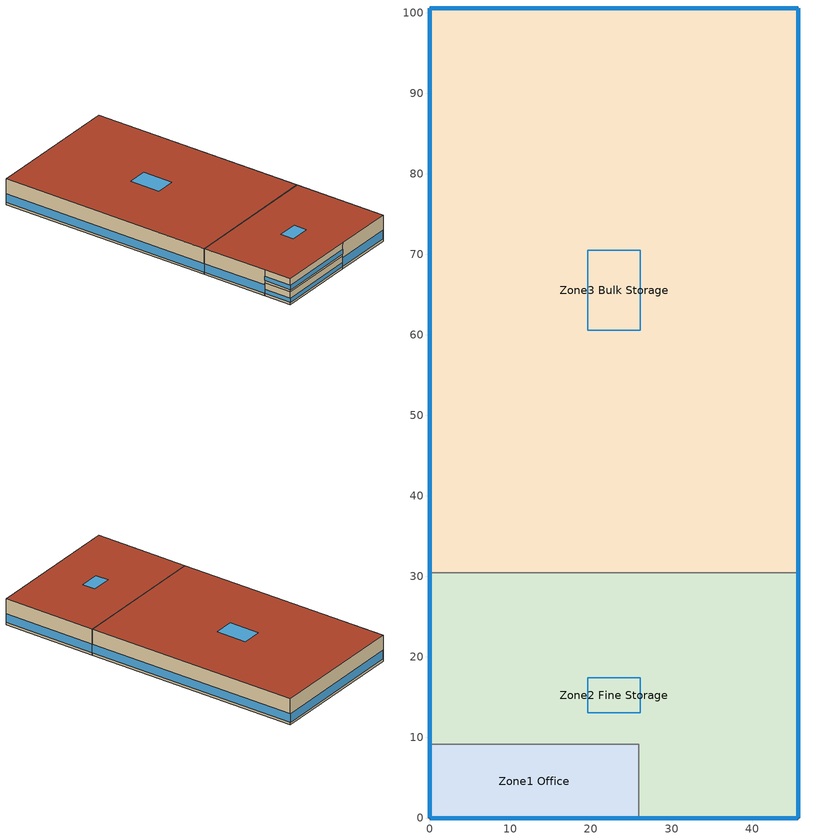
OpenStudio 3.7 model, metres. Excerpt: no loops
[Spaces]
Zone3 Bulk Storage
 floor foundation (BTAP-Grnd-Floor-Mass:U-0.757_std): 45.72,100.58 45.72,30.48 0,30.48 0,100.58 z0
 wall outside: 45.72,30.48 45.72,100.58 0,100.58 0,30.48 z0:8.53
 wall to Zone2 Fine Storage: 0,30.48 45.72,30.48 z0:8.53
 window (BTAP-Ext-FixedWindow:U=0.190 SHGC=0.600): 0,100.55 0,30.5 / 45.69,100.58 0.03,100.58 / 45.72,30.5 45.72,100.55 z0.76:3.61
 roof outside: 45.72,30.48 45.72,100.58 0,100.58 0,30.48 z8.53
 skylight (BTAP-Ext-Skylights:U=0.190 SHGC=0.600): 26.09,60.57 26.09,70.49 19.63,70.49 19.63,60.57 z8.53
Zone2 Fine Storage
 floor to Zone1 Office: 25.91,9.14 25.91,0 0,0 0,9.14 z4.27
 floor foundation (BTAP-Grnd-Floor-Mass:U-0.757_std): 45.72,30.48 45.72,0 25.91,0 25.91,9.14 0,9.14 0,30.48 z0
 wall outside: 0,30.48 0,9.14 / 25.91,0 45.72,0 45.72,30.48 z0:8.53; 0,9.14 0,0 25.91,0 z4.27:8.53
 wall to Zone1 Office: 0,9.14 25.91,9.14 25.91,0 z0:4.27
 window (BTAP-Ext-FixedWindow:U=0.190 SHGC=0.600): 25.93,0 45.69,0 / 0,30.45 0,9.17 / 45.72,0.03 45.72,30.45 z0.76:3.61; 0.03,0 25.88,0 z5.03:6.45; 0,9.12 0,0.03 z5.03:6.46
 roof outside: 45.72,0 45.72,30.48 0,30.48 0,0 z8.53
 skylight (BTAP-Ext-Skylights:U=0.190 SHGC=0.600): 26.09,13.08 26.09,17.39 19.63,17.39 19.63,13.08 z8.53
Zone1 Office
 floor foundation (BTAP-Grnd-Floor-Mass:U-0.757_std): 25.91,9.14 25.91,0 0,0 0,9.14 z0
 wall outside: 0,9.14 0,0 25.91,0 z0:4.27
 window (BTAP-Ext-FixedWindow:U=0.190 SHGC=0.600): 0.03,0 25.88,0 / 0,9.12 0,0.03 z0.76:2.19
[ClimateZones]
Climate Zone Institution Name 1=ASHRAE; Climate Zone Document Name 1=ANSI/ASHRAE Standard 169; Climate Zone Document Year 1=2006; Climate Zone Value 1=7
[Building]
Warehouse: Default Construction Set=BTAP-Mass at hdd = 5000.0; Standards Number of Stories=1; Standards Number of Above Ground Stories=1; Standards Template=NECB2017; Standards Building Type=Warehouse
[Site]
Calgary Intl AP_AB_CAN: Latitude {deg}=51.11; Longitude {deg}=-114.02; Time Zone {hr}=-7; Elevation {m}=1084.1
[Site:WaterMainsTemperature]
Calculation Method=Correlation; Annual Average Outdoor Air Temperature {C}=4.69167; Maximum Difference In Monthly Average Outdoor Air Temperatures {deltaC}=24.6
[Site:GroundTemperature:BuildingSurface]
19.527, 19.502, 19.536, 19.598, 20.002, 21.64, 22.225, 22.375, 21.449, 20.121, 19.802, 19.633
[SizingPeriod:DesignDay] Barometric Pressure {Pa}=88961; Rain Indicator=No; Snow Indicator=No; Day of Month=21; Daylight Saving Time Indicator=No; Humidity Condition Type=Wetbulb; Dry-Bulb Temperature Range Modifier Type=DefaultMultipliers
Name | Maximum Dry-Bulb Temperature {C} | Daily Dry-Bulb Temperature Range {deltaC} | Wind Speed {m/s} | Wind Direction {deg} | Month | Day Type | Wetbulb or DewPoint at Maximum Dry-Bulb {C} | Solar Model Indicator | ASHRAE Clear Sky Optical Depth for Beam Irradiance | ASHRAE Clear Sky Optical Depth for Diffuse Irradiance | Sky Clearness
Calgary Intl AP Ann Clg .4% Condns DB=>MWB | 28.8 | 12.3 | 4.5 | 160 | 7 | SummerDesignDay | 16 | ASHRAETau | 0.34 | 2.419
Calgary Intl AP Ann Clg .4% Condns WB=>MDB | 25.5 | 12.3 | 4.5 | 160 | 7 | SummerDesignDay | 17.8 | ASHRAETau | 0.34 | 2.419
Calgary Intl AP Ann Htg 99.6% Condns DB | -27.7 | 0 | 2.7 | 200 | 1 | WinterDesignDay | -27.7 | ASHRAEClearSky |  |  | 0
[Site:GroundTemperature:Shallow]
-1.6, -5.4, -6.4, -5.5, -0.4, 5.3, 10.8, 14.7, 15.8, 14, 9.5, 4
[Site:GroundTemperature:Deep]
4, 1.3, -0.4, -0.9, 0.1, 2.3, 5.2, 8, 9.9, 10.3, 9.2, 7
[Site:GroundTemperature:FCfactorMethod]
January Ground Temperature {C}=5.5; February Ground Temperature {C}=-2; March Ground Temperature {C}=-7.6; April Ground Temperature {C}=-6.3; May Ground Temperature {C}=-6.6; June Ground Temperature {C}=-0.3; July Ground Temperature {C}=4.9; August Ground Temperature {C}=10.2; September Ground Temperature {C}=13.8; October Ground Temperature {C}=17; November Ground Temperature {C}=16.6; December Ground Temperature {C}=11.1
[Material:NoMass] Roughness=Smooth; Thermal Absorptance=0.9; Solar Absorptance=0.7
Name | Thermal Resistance {m2-K/W} | Visible Absorptance
Typical Carpet Pad; Typical Carpet Pad 1 | 0.21648 | 0.8
Typical Insulation 1 | 5.91238 | 0.7
Typical Insulation 2 | 4.49096 | 0.7
Typical Insulation 3 | 7.24636 | 0.7
Typical Carpet Pad 2 | 1.25503 | 0.8
Typical Carpet Pad 3; Typical Carpet Pad 4 | 3.45515 | 0.8
Typical Insulation 4 | 0.526298 | 0.7
Typical Insulation 5 | 0.526316 | 0.7
[Material]
Name | Roughness | Thickness {m} | Conductivity {W/m-K} | Density {kg/m3} | Specific Heat {J/kg-K} | Thermal Absorptance | Solar Absorptance | Visible Absorptance
G05 25mm wood | MediumSmooth | 0.0254 | 0.15 | 608 | 1630 | 0.9 | 0.5 | 0.5
100mm Normalweight concrete floor 1 | MediumSmooth | 0.1016 | 2.31 | 2322 | 832
G01 13mm gypsum board 1 | Smooth | 0.0127 | 0.16 | 800 | 1090 | 0.9 | 0.7 | 0.5
4 in. Normalweight Concrete Floor 1 | MediumRough | 0.1016 | 2.31 | 2322 | 832 | 0.9 | 0.7 | 0.7
1IN Stucco 1 | Smooth | 0.0253 | 0.6918 | 1858 | 837 | 0.9 | 0.7 | 0.92
8IN CONCRETE HW RefBldg 1 | Rough | 0.2032 | 1.311 | 2240 | 836.8 | 0.9 | 0.7 | 0.7
1/2IN Gypsum 1 | Smooth | 0.0127 | 0.16 | 784.9 | 830 | 0.9 | 0.4 | 0.4
Metal Roof Surface 1; F08 Metal surface 1 | Smooth | 0.0008 | 45.28 | 7824 | 500 | 0.9 | 0.7 | 0.7
6 in. Normalweight Concrete Floor 1; 6 in. Normalweight Concrete Floor 2; 6 in. Normalweight Concrete Floor 3 | MediumRough | 0.1524 | 2.31 | 2322 | 832 | 0.9 | 0.7 | 0.7
Expanded Polystyrene | MediumSmooth | 0.0363959 | 0.029 | 29 | 1210
[Construction]
BTAP-Int-Partition; BTAP-Int-Door: G05 25mm wood
BTAP-Int-Floor: 100mm Normalweight concrete floor 1, Typical Carpet Pad
BTAP-Int-Wall: G01 13mm gypsum board 1, G01 13mm gypsum board 1
BTAP-Int-Ceiling: Typical Carpet Pad, 100mm Normalweight concrete floor 1
BTAP-Int-Window: SimpleGlazing
BTAP-Ext-Floor-Mass:U-0.162: Typical Insulation 1, 4 in. Normalweight Concrete Floor 1, Typical Carpet Pad 1
BTAP-Ext-Wall-Mass:U-0.21: 1IN Stucco 1, 8IN CONCRETE HW RefBldg 1, Typical Insulation 2, 1/2IN Gypsum 1
BTAP-Ext-Roof-Metal:U-0.138: Metal Roof Surface 1, Typical Insulation 3
BTAP-Grnd-Floor-Mass:U-0.757: 6 in. Normalweight Concrete Floor 1, Typical Carpet Pad 2
BTAP-Grnd-Wall-Mass:U-0.284: 6 in. Normalweight Concrete Floor 2, Typical Carpet Pad 3
BTAP-Grnd-Roof-Mass:U-0.284: 6 in. Normalweight Concrete Floor 3, Typical Carpet Pad 4
BTAP-Ext-FixedWindow:U=0.190 SHGC=0.600; BTAP-Ext-GlassDoors:U=0.190 SHGC=0.600; BTAP-Ext-Skylights:U=0.190 SHGC=0.600; BTAP-Ext-DaylightDomes:U=0.190 SHGC=0.600; BTAP-Ext-DaylightDiffuser:U=0.190 SHGC=0.600: SimpleGlazing:U=0.190 SHGC=0.600
BTAP-Ext-Door:U-1.9: F08 Metal surface 1, Typical Insulation 4
BTAP-Ext-OverHeadDoor:U-1.9: Typical Insulation 5
BTAP-Grnd-Floor-Mass:U-0.757_std: 6 in. Normalweight Concrete Floor 1, Expanded Polystyrene
[DefaultConstructionSet]
BTAP-Mass at hdd = 5000.0: Default Exterior Surface Constructions=BTAP-Mass at hdd = 5000.0; Default Interior Surface Constructions=Default Surface Constructions 2; Default Ground Contact Surface Constructions=BTAP-Mass at hdd = 5000.0 1; Default Exterior SubSurface Constructions=BTAP-Mass at hdd = 5000.0; Default Interior SubSurface Constructions=Default Sub Surface Constructions 2; Interior Partition Construction=BTAP-Int-Partition
[DefaultSurfaceConstructions]
Name | Floor Construction | Wall Construction | Roof Ceiling Construction
Default Surface Constructions 2 | BTAP-Int-Floor | BTAP-Int-Wall | BTAP-Int-Ceiling
BTAP-Mass at hdd = 5000.0 | BTAP-Ext-Floor-Mass:U-0.162 | BTAP-Ext-Wall-Mass:U-0.21 | BTAP-Ext-Roof-Metal:U-0.138
BTAP-Mass at hdd = 5000.0 1 | BTAP-Grnd-Floor-Mass:U-0.757 | BTAP-Grnd-Wall-Mass:U-0.284 | BTAP-Grnd-Roof-Mass:U-0.284
[DefaultSubSurfaceConstructions]
Name | Fixed Window Construction | Operable Window Construction | Door Construction | Glass Door Construction | Overhead Door Construction | Skylight Construction | Tubular Daylight Dome Construction | Tubular Daylight Diffuser Construction
Default Sub Surface Constructions 2 | BTAP-Int-Window | BTAP-Int-Window | BTAP-Int-Door
BTAP-Mass at hdd = 5000.0 | BTAP-Ext-FixedWindow:U=0.190 SHGC=0.600 | BTAP-Ext-FixedWindow:U=0.190 SHGC=0.600 | BTAP-Ext-Door:U-1.9 | BTAP-Ext-GlassDoors:U=0.190 SHGC=0.600 | BTAP-Ext-OverHeadDoor:U-1.9 | BTAP-Ext-Skylights:U=0.190 SHGC=0.600 | BTAP-Ext-DaylightDomes:U=0.190 SHGC=0.600 | BTAP-Ext-DaylightDiffuser:U=0.190 SHGC=0.600
[WindowMaterial:SimpleGlazingSystem] Solar Heat Gain Coefficient=0.6; Visible Transmittance=0.21
Name | U-Factor {W/m2-K}
SimpleGlazing | 2.2
SimpleGlazing:U=0.190 SHGC=0.600 | 1.9
[Space] Building Story=Building Story 1; Part of Total Floor Area=Yes; Volume {m3}=Autocalculate
Name | Space Type | Thermal Zone
Zone3 Bulk Storage | Space Function Warehouse storage area medium to bulky palletized items | ALL_ST=Warehouse storage area medium to bulky palletized items_FL=Building Story 1_SCH=A
Zone2 Fine Storage | Space Function Warehouse storage area small hand-carried items(4) | ALL_ST=Warehouse storage area small hand-carried items(4)_FL=Building Story 1_SCH=A
Zone1 Office | Space Function Office enclosed <= 25 m2 | ALL_ST=Office enclosed <= 25 m2_FL=Building Story 1_SCH=A
[BuildingStory]
Building Story 1: Nominal Z Coordinate {m}=0
[SpaceType] Standards Building Type=Space Function
Name | Default Schedule Set | Design Specification Outdoor Air Object | Standards Space Type
Space Function Warehouse storage area medium to bulky palletized items | Space Function Warehouse storage area medium to bulky palletized items Schedule Set | Space Function Warehouse storage area medium to bulky palletized items Ventilation | Warehouse storage area medium to bulky palletized items
Space Function Warehouse storage area small hand-carried items(4) | Space Function Warehouse storage area small hand-carried items(4) Schedule Set | Space Function Warehouse storage area small hand-carried items(4) Ventilation | Warehouse storage area small hand-carried items(4)
Space Function Office enclosed <= 25 m2 | Space Function Office enclosed <= 25 m2 Schedule Set | Space Function Office enclosed <= 25 m2 Ventilation | Office enclosed <= 25 m2
[People:Definition] Number of People Calculation Method=People/Area; Fraction Radiant=0.3
Name | People per Space Floor Area {person/m2}
Space Function Office enclosed <= 25 m2 People Definition | 0.0500182
Space Function Warehouse storage area medium to bulky palletized items People Definition | 0.0100036
Space Function Warehouse storage area small hand-carried items(4) People Definition | 0.0200073
[People] Work Efficiency Schedule=Work Efficiency Schedule; Clothing Insulation Schedule=Clothing Schedule; Air Velocity Schedule=Air Velocity Schedule; Multiplier=1
Name | People Definition | Space or SpaceType
Space Function Office enclosed <= 25 m2 People | Space Function Office enclosed <= 25 m2 People Definition | Space Function Office enclosed <= 25 m2
Space Function Warehouse storage area medium to bulky palletized items People | Space Function Warehouse storage area medium to bulky palletized items People Definition | Space Function Warehouse storage area medium to bulky palletized items
Space Function Warehouse storage area small hand-carried items(4) People | Space Function Warehouse storage area small hand-carried items(4) People Definition | Space Function Warehouse storage area small hand-carried items(4)
[Lights:Definition] Design Level Calculation Method=Watts/Area; Fraction Radiant=0.5; Fraction Visible=0.2
Name | Watts per Space Floor Area {W/m2}
Space Function Office enclosed <= 25 m2 Lights Definition | 9.99992
Space Function Warehouse storage area medium to bulky palletized items Lights Definition | 3.79997
Space Function Warehouse storage area small hand-carried items(4) Lights Definition | 7.39994
[Lights] Fraction Replaceable=1
Name | Lights Definition | Space or SpaceType
Space Function Office enclosed <= 25 m2 Lights | Space Function Office enclosed <= 25 m2 Lights Definition | Space Function Office enclosed <= 25 m2
Space Function Warehouse storage area medium to bulky palletized items Lights | Space Function Warehouse storage area medium to bulky palletized items Lights Definition | Space Function Warehouse storage area medium to bulky palletized items
Space Function Warehouse storage area small hand-carried items(4) Lights | Space Function Warehouse storage area small hand-carried items(4) Lights Definition | Space Function Warehouse storage area small hand-carried items(4)
[ElectricEquipment:Definition] Design Level Calculation Method=Watts/Area; Fraction Radiant=0.5
Name | Watts per Space Floor Area {W/m2}
Space Function Office enclosed <= 25 m2 Elec Equip Definition | 7.50273
Space Function Warehouse storage area medium to bulky palletized items Elec Equip Definition; Space Function Warehouse storage area small hand-carried items(4) Elec Equip Definition | 1.00036
[ElectricEquipment]
Name | Electric Equipment Definition | Space or SpaceType
Space Function Office enclosed <= 25 m2 Elec Equip | Space Function Office enclosed <= 25 m2 Elec Equip Definition | Space Function Office enclosed <= 25 m2
Space Function Warehouse storage area medium to bulky palletized items Elec Equip | Space Function Warehouse storage area medium to bulky palletized items Elec Equip Definition | Space Function Warehouse storage area medium to bulky palletized items
Space Function Warehouse storage area small hand-carried items(4) Elec Equip | Space Function Warehouse storage area small hand-carried items(4) Elec Equip Definition | Space Function Warehouse storage area small hand-carried items(4)
[DesignSpecification:OutdoorAir] Outdoor Air Method=Sum
Name | Outdoor Air Flow per Person {m3/s-person} | Outdoor Air Flow per Floor Area {m3/s-m2}
Space Function Office enclosed <= 25 m2 Ventilation | 0.0142188
Space Function Warehouse storage area medium to bulky palletized items Ventilation; Space Function Warehouse storage area small hand-carried items(4) Ventilation |  | 0.000254
[DefaultScheduleSet] Number of People Schedule=NECB-A-Occupancy; People Activity Level Schedule=NECB-Activity; Electric Equipment Schedule=NECB-A-Electric-Equipment; Infiltration Schedule=Always On
Name | Lighting Schedule
Space Function Office enclosed <= 25 m2 Schedule Set | NECB-A-Occupancy-NECB-A-Lighting-0.3-0.1-0.67-Light Ruleset
Space Function Warehouse storage area medium to bulky palletized items Schedule Set; Space Function Warehouse storage area small hand-carried items(4) Schedule Set | NECB-A-Lighting
[ThermostatSetpoint:DualSetpoint] Heating Setpoint Temperature Schedule=NECB-A-Thermostat Setpoint-Heating; Cooling Setpoint Temperature Schedule=NECB-A-Thermostat Setpoint-Cooling
Space Function Office enclosed <= 25 m2 Thermostat 3; Space Function Warehouse storage area small hand-carried items(4) Thermostat 3; Space Function Warehouse storage area medium to bulky palletized items Thermostat 3
[SpaceInfiltration:DesignFlowRate] Schedule=Always On Discrete; Design Flow Rate Calculation Method=Flow/ExteriorArea; Flow per Exterior Surface Area {m3/s-m2}=0.00025; Constant Term Coefficient=0; Temperature Term Coefficient=0; Velocity Term Coefficient=0.224; Velocity Squared Term Coefficient=0
Name | Space or SpaceType
Zone1 Office Infiltration | Zone1 Office
Zone2 Fine Storage Infiltration | Zone2 Fine Storage
Zone3 Bulk Storage Infiltration | Zone3 Bulk Storage
[ThermalZone] Use Ideal Air Loads=No
Name | Thermostat | Primary Daylighting Control | Fraction of Zone Controlled by Primary Daylighting Control
ALL_ST=Office enclosed <= 25 m2_FL=Building Story 1_SCH=A | Space Function Office enclosed <= 25 m2 Thermostat 3
ALL_ST=Warehouse storage area small hand-carried items(4)_FL=Building Story 1_SCH=A | Space Function Warehouse storage area small hand-carried items(4) Thermostat 3
ALL_ST=Warehouse storage area medium to bulky palletized items_FL=Building Story 1_SCH=A | Space Function Warehouse storage area medium to bulky palletized items Thermostat 3 | Zone3 Bulk Storage daylighting control | 1
[Foundation:Kiva]
Bldg Kiva Foundation: Wall Height Above Grade {m}=0; Wall Depth Below Slab {m}=0
[SurfaceProperty:ExposedFoundationPerimeter] Exposed Perimeter Calculation Method=TotalExposedPerimeter
Name | Total Exposed Perimeter {m}
Office Floor | 35.0503
Bulk Storage Floor | 185.919
Fine Storage Floor | 71.6245
[Foundation:Kiva:Settings]

[AvailabilityManager:NightCycle] Applicability Schedule=Always On Discrete; Control Type=CycleOnAny; Thermostat Tolerance {deltaC}=1; Cycling Run Time {s}=3600
Availability Manager Night Cycle 1; Availability Manager Night Cycle 2; Availability Manager Night Cycle 3
[HeatExchanger:AirToAir:SensibleAndLatent] Availability Schedule=Always On Discrete; Nominal Supply Air Flow Rate {m3/s}=autosize; Sensible Effectiveness at 100% Heating Air Flow=0.5; Latent Effectiveness at 100% Heating Air Flow=0.5; Sensible Effectiveness at 75% Heating Air Flow=0.5; Latent Effectiveness at 75% Heating Air Flow=0.5; Sensible Effectiveness at 100% Cooling Air Flow=0.5; Latent Effectiveness at 100% Cooling Air Flow=0.5; Sensible Effectiveness at 75% Cooling Air Flow=0.5; Latent Effectiveness at 75% Cooling Air Flow=0.5; Supply Air Outlet Temperature Control=Yes; Heat Exchanger Type=Rotary; Frost Control Type=ExhaustOnly; Threshold Temperature {C}=-23.3; Initial Defrost Time Fraction=0.167; Rate of Defrost Time Fraction Increase {1/K}=1.44; Economizer Lockout=Yes
Name | Nominal Electric Power {W}
sys_3|mixed|shr>none|sc>ashp|sh>ashp|ssf>cv|zh>b-hw|zc>none|srf>none| ERV | 170.876
sys_4|mixed|shr>none|sc>ashp|sh>ashp|ssf>cv|zh>b-hw|zc>none|srf>none| ERV | 303.942
sys_4|mixed|shr>none|sc>ashp|sh>ashp|ssf>cv|zh>b-hw|zc>none|srf>none| 1 ERV | 634.066
[SetpointManager:OutdoorAirPretreat] Minimum Setpoint Temperature {C}=-99; Maximum Setpoint Temperature {C}=99; Minimum Setpoint Humidity Ratio {kgWater/kgDryAir}=1e-05; Maximum Setpoint Humidity Ratio {kgWater/kgDryAir}=1
Name | Setpoint Node or NodeList
Setpoint Manager Outdoor Air Pretreat 1 | sys_3|mixed|shr>none|sc>ashp|sh>ashp|ssf>cv|zh>b-hw|zc>none|srf>none| ERV Primary Outlet Air Node
Setpoint Manager Outdoor Air Pretreat 2 | sys_4|mixed|shr>none|sc>ashp|sh>ashp|ssf>cv|zh>b-hw|zc>none|srf>none| ERV Primary Outlet Air Node
Setpoint Manager Outdoor Air Pretreat 3 | sys_4|mixed|shr>none|sc>ashp|sh>ashp|ssf>cv|zh>b-hw|zc>none|srf>none| 1 ERV Primary Outlet Air Node
[EnergyManagementSystem:Sensor] Output Variable or Output Meter Index Key=Environment; Output Variable or Output Meter=Site Outdoor Air Drybulb Temperature
OAT; OAT_1
[EnergyManagementSystem:Actuator] Actuated Component Type=Schedule:Year; Actuated Component Control Type=Schedule Value
Name | Actuated Component
sys4mixedshrnonescashpshashpssfcvzhbhwzcnonesrfnoneHtgSch0; sys4mixedshrnonescashpshashpssfcvzhbhwzcnonesrfnone1HtgSch0 | NECB-A-Thermostat Setpoint-Heating
sys4mixedshrnonescashpshashpssfcvzhbhwzcnonesrfnoneClgSch0; sys4mixedshrnonescashpshashpssfcvzhbhwzcnonesrfnone1ClgSch0 | NECB-A-Thermostat Setpoint-Cooling
[EnergyManagementSystem:Program]
sys4mixedshrnonescashpshashpssfcvzhbhwzcnonesrfnoneOptimumStartProg0: IF DaylightSavings==0 && DayOfWeek>1 && Hour==5 && OAT<23.9 && OAT>1.7; SET sys4mixedshrnonescashpshashpssfcvzhbhwzcnonesrfnoneClgSch0 = 29.4; SET sys4mixedshrnonescashpshashpssfcvzhbhwzcnonesrfnoneHtgSch0 = 15.6; ELSEIF DaylightSavings==0 && DayOfWeek==1 && Hour==7 && OAT<23.9 && OAT>1.7; SET sys4mixedshrnonescashpshashpssfcvzhbhwzcnonesrfnoneClgSch0 = 29.4; SET sys4mixedshrnonescashpshashpssfcvzhbhwzcnonesrfnoneHtgSch0 = 15.6; ELSEIF DaylightSavings==1 && DayOfWeek>1 && Hour==4 && OAT<23.9 && OAT>1.7; SET sys4mixedshrnonescashpshashpssfcvzhbhwzcnonesrfnoneClgSch0 = 29.4; SET sys4mixedshrnonescashpshashpssfcvzhbhwzcnonesrfnoneHtgSch0 = 15.6; ELSEIF DaylightSavings==1 && DayOfWeek==1 && Hour==6 && OAT<23.9 && OAT>1.7; SET sys4mixedshrnonescashpshashpssfcvzhbhwzcnonesrfnoneClgSch0 = 29.4; SET sys4mixedshrnonescashpshashpssfcvzhbhwzcnonesrfnoneHtgSch0 = 15.6; ELSE; SET sys4mixedshrnonescashpshashpssfcvzhbhwzcnonesrfnoneClgSch0 = NULL; SET sys4mixedshrnonescashpshashpssfcvzhbhwzcnonesrfnoneHtgSch0 = NULL; ENDIF
sys4mixedshrnonescashpshashpssfcvzhbhwzcnonesrfnone1OptimumStartProg0: IF DaylightSavings==0 && DayOfWeek>1 && Hour==5 && OAT_1<23.9 && OAT_1>1.7; SET sys4mixedshrnonescashpshashpssfcvzhbhwzcnonesrfnone1ClgSch0 = 29.4; SET sys4mixedshrnonescashpshashpssfcvzhbhwzcnonesrfnone1HtgSch0 = 15.6; ELSEIF DaylightSavings==0 && DayOfWeek==1 && Hour==7 && OAT_1<23.9 && OAT_1>1.7; SET sys4mixedshrnonescashpshashpssfcvzhbhwzcnonesrfnone1ClgSch0 = 29.4; SET sys4mixedshrnonescashpshashpssfcvzhbhwzcnonesrfnone1HtgSch0 = 15.6; ELSEIF DaylightSavings==1 && DayOfWeek>1 && Hour==4 && OAT_1<23.9 && OAT_1>1.7; SET sys4mixedshrnonescashpshashpssfcvzhbhwzcnonesrfnone1ClgSch0 = 29.4; SET sys4mixedshrnonescashpshashpssfcvzhbhwzcnonesrfnone1HtgSch0 = 15.6; ELSEIF DaylightSavings==1 && DayOfWeek==1 && Hour==6 && OAT_1<23.9 && OAT_1>1.7; SET sys4mixedshrnonescashpshashpssfcvzhbhwzcnonesrfnone1ClgSch0 = 29.4; SET sys4mixedshrnonescashpshashpssfcvzhbhwzcnonesrfnone1HtgSch0 = 15.6; ELSE; SET sys4mixedshrnonescashpshashpssfcvzhbhwzcnonesrfnone1ClgSch0 = NULL; SET sys4mixedshrnonescashpshashpssfcvzhbhwzcnonesrfnone1HtgSch0 = NULL; ENDIF
[EnergyManagementSystem:ProgramCallingManager]
sys4mixedshrnonescashpshashpssfcvzhbhwzcnonesrfnoneOptimumStartCallingManager0: BeginTimestepBeforePredictor; sys4mixedshrnonescashpshashpssfcvzhbhwzcnonesrfnoneOptimumStartProg0
sys4mixedshrnonescashpshashpssfcvzhbhwzcnonesrfnone1OptimumStartCallingManager0: BeginTimestepBeforePredictor; sys4mixedshrnonescashpshashpssfcvzhbhwzcnonesrfnone1OptimumStartProg0
[Daylighting:Control]
Zone3 Bulk Storage daylighting control: Space=Zone3 Bulk Storage; Position X-Coordinate {m}=22.8589; Position Y-Coordinate {m}=65.5288; Position Z-Coordinate {m}=0.8; Illuminance Setpoint {lux}=200; Lighting Control Type=Stepped; Number of Stepped Control Steps=2
[Schedule:Ruleset]
Clothing Schedule: Default Day Schedule=Clothing Schedule Default Winter Clothes
Air Velocity Schedule: Default Day Schedule=Air Velocity Schedule Default
Work Efficiency Schedule: Default Day Schedule=Work Efficiency Schedule Default
NECB-A-Occupancy: Default Day Schedule=NECB-A-Occupancy Default
NECB-Activity: Default Day Schedule=NECB-Activity Default; Summer Design Day Schedule=NECB-Activity Summer Design Day; Winter Design Day Schedule=NECB-Activity Winter Design Day
NECB-A-Occupancy-NECB-A-Lighting-0.3-0.1-0.67-Light Ruleset: Default Day Schedule=NECB-A-Occupancy-NECB-A-Lighting-0.3-0.1-0.67-Light Default
NECB-A-Electric-Equipment: Default Day Schedule=NECB-A-Electric-Equipment Default
Always On: Default Day Schedule=Always On Default
NECB-A-Thermostat Setpoint-Heating: Default Day Schedule=NECB-A-Thermostat Setpoint-Heating Default
NECB-A-Thermostat Setpoint-Cooling: Default Day Schedule=NECB-A-Thermostat Setpoint-Cooling Default
NECB-A-Lighting: Default Day Schedule=NECB-A-Lighting Default
[Schedule:Day]
Clothing Schedule Default Winter Clothes; Always On Default: 24, 0, 1
Clothing Schedule Summer Clothes: 24, 0, 0.5
Air Velocity Schedule Default; NECB-A-Electric-Equipment Sat Day; NECB-A-Electric-Equipment Sun|Hol Day: 24, 0, 0.2
Work Efficiency Schedule Default; NECB-A-Occupancy Sat Day; NECB-A-Occupancy Sun|Hol Day: 24, 0, 0
NECB-A-Occupancy Default; NECB-A-Occupancy Default|Wkdy Day: 7, 0, 0, 8, 0, 0.1, 9, 0, 0.7, 12, 0, 0.9, 14, 0, 0.5, 17, 0, 0.9, 18, 0, 0.7, 19, 0, 0.3, 23, 0, 0.1, 24, 0, 0
NECB-Activity Default; NECB-Activity Winter Design Day; NECB-Activity Summer Design Day: 24, 0, 130
NECB-A-Occupancy-NECB-A-Lighting-0.3-0.1-0.67-Light Default; NECB-A-Occupancy-NECB-A-Lighting-0.3-0.1-0.67-Default|Wkdy-Light Day: 7, 0, 0.03495, 8, 0, 0.2097, 9, 0, 0.8, 17, 0, 0.9, 18, 0, 0.8, 19, 0, 0.5, 21, 0, 0.2097, 23, 0, 0.0699, 24, 0, 0.03495
NECB-A-Occupancy-NECB-A-Lighting-0.3-0.1-0.67-Sat-Light Day; NECB-A-Occupancy-NECB-A-Lighting-0.3-0.1-0.67-Sun|Hol-Light Day: 24, 0, 0.03495
NECB-A-Electric-Equipment Default; NECB-A-Electric-Equipment Default|Wkdy Day: 7, 0, 0.2, 8, 0, 0.3, 9, 0, 0.8, 18, 0, 0.9, 19, 0, 0.5, 21, 0, 0.3, 24, 0, 0.2
NECB-A-Thermostat Setpoint-Heating Default; NECB-A-Thermostat Setpoint-Heating Default|Wkdy Day: 6, 0, 18, 7, 0, 20, 21, 0, 22, 24, 0, 18
NECB-A-Thermostat Setpoint-Heating Sat Day; NECB-A-Thermostat Setpoint-Heating Sun|Hol Day: 24, 0, 18
NECB-A-Thermostat Setpoint-Cooling Default; NECB-A-Thermostat Setpoint-Cooling Default|Wkdy Day: 6, 0, 35, 21, 0, 24, 24, 0, 35
NECB-A-Thermostat Setpoint-Cooling Sat Day; NECB-A-Thermostat Setpoint-Cooling Sun|Hol Day: 24, 0, 35
NECB-A-Lighting Default; NECB-A-Lighting Default|Wkdy Day: 7, 0, 0.05, 8, 0, 0.3, 9, 0, 0.8, 17, 0, 0.9, 18, 0, 0.8, 19, 0, 0.5, 21, 0, 0.3, 23, 0, 0.1, 24, 0, 0.05
NECB-A-Lighting Sat Day; NECB-A-Lighting Sun|Hol Day: 24, 0, 0.05
[Schedule:Rule] Date Specification Type=DateRange; Start Day=1
Name | Schedule Ruleset | Rule Order | Day Schedule | Start Month | End Month | End Day | Apply Monday | Apply Tuesday | Apply Wednesday | Apply Thursday | Apply Friday | Apply Saturday | Apply Sunday
Schedule Rule 1 | Clothing Schedule | 0 | Clothing Schedule Summer Clothes | 5 | 9 | 30
Schedule Rule 2 | NECB-A-Occupancy | 2 | NECB-A-Occupancy Default|Wkdy Day | 1 | 12 | 31 | Yes | Yes | Yes | Yes | Yes
Schedule Rule 3 | NECB-A-Occupancy | 1 | NECB-A-Occupancy Sat Day | 1 | 12 | 31 |  |  |  |  |  | Yes
Schedule Rule 4 | NECB-A-Occupancy | 0 | NECB-A-Occupancy Sun|Hol Day | 1 | 12 | 31 |  |  |  |  |  |  | Yes
Schedule Rule 5 | NECB-A-Occupancy-NECB-A-Lighting-0.3-0.1-0.67-Light Ruleset | 2 | NECB-A-Occupancy-NECB-A-Lighting-0.3-0.1-0.67-Default|Wkdy-Light Day | 1 | 12 | 31 | Yes | Yes | Yes | Yes | Yes
Schedule Rule 6 | NECB-A-Occupancy-NECB-A-Lighting-0.3-0.1-0.67-Light Ruleset | 1 | NECB-A-Occupancy-NECB-A-Lighting-0.3-0.1-0.67-Sat-Light Day | 1 | 12 | 31 |  |  |  |  |  | Yes
Schedule Rule 7 | NECB-A-Occupancy-NECB-A-Lighting-0.3-0.1-0.67-Light Ruleset | 0 | NECB-A-Occupancy-NECB-A-Lighting-0.3-0.1-0.67-Sun|Hol-Light Day | 1 | 12 | 31 |  |  |  |  |  |  | Yes
Schedule Rule 8 | NECB-A-Electric-Equipment | 2 | NECB-A-Electric-Equipment Default|Wkdy Day | 1 | 12 | 31 | Yes | Yes | Yes | Yes | Yes
Schedule Rule 9 | NECB-A-Electric-Equipment | 1 | NECB-A-Electric-Equipment Sat Day | 1 | 12 | 31 |  |  |  |  |  | Yes
Schedule Rule 10 | NECB-A-Electric-Equipment | 0 | NECB-A-Electric-Equipment Sun|Hol Day | 1 | 12 | 31 |  |  |  |  |  |  | Yes
Schedule Rule 11 | NECB-A-Thermostat Setpoint-Heating | 2 | NECB-A-Thermostat Setpoint-Heating Default|Wkdy Day | 1 | 12 | 31 | Yes | Yes | Yes | Yes | Yes
Schedule Rule 12 | NECB-A-Thermostat Setpoint-Heating | 1 | NECB-A-Thermostat Setpoint-Heating Sat Day | 1 | 12 | 31 |  |  |  |  |  | Yes
Schedule Rule 13 | NECB-A-Thermostat Setpoint-Heating | 0 | NECB-A-Thermostat Setpoint-Heating Sun|Hol Day | 1 | 12 | 31 |  |  |  |  |  |  | Yes
Schedule Rule 14 | NECB-A-Thermostat Setpoint-Cooling | 2 | NECB-A-Thermostat Setpoint-Cooling Default|Wkdy Day | 1 | 12 | 31 | Yes | Yes | Yes | Yes | Yes
Schedule Rule 15 | NECB-A-Thermostat Setpoint-Cooling | 1 | NECB-A-Thermostat Setpoint-Cooling Sat Day | 1 | 12 | 31 |  |  |  |  |  | Yes
Schedule Rule 16 | NECB-A-Thermostat Setpoint-Cooling | 0 | NECB-A-Thermostat Setpoint-Cooling Sun|Hol Day | 1 | 12 | 31 |  |  |  |  |  |  | Yes
Schedule Rule 17 | NECB-A-Lighting | 2 | NECB-A-Lighting Default|Wkdy Day | 1 | 12 | 31 | Yes | Yes | Yes | Yes | Yes
Schedule Rule 18 | NECB-A-Lighting | 1 | NECB-A-Lighting Sat Day | 1 | 12 | 31 |  |  |  |  |  | Yes
Schedule Rule 19 | NECB-A-Lighting | 0 | NECB-A-Lighting Sun|Hol Day | 1 | 12 | 31 |  |  |  |  |  |  | Yes
[Schedule:Constant]
Always On Discrete: Value=1
